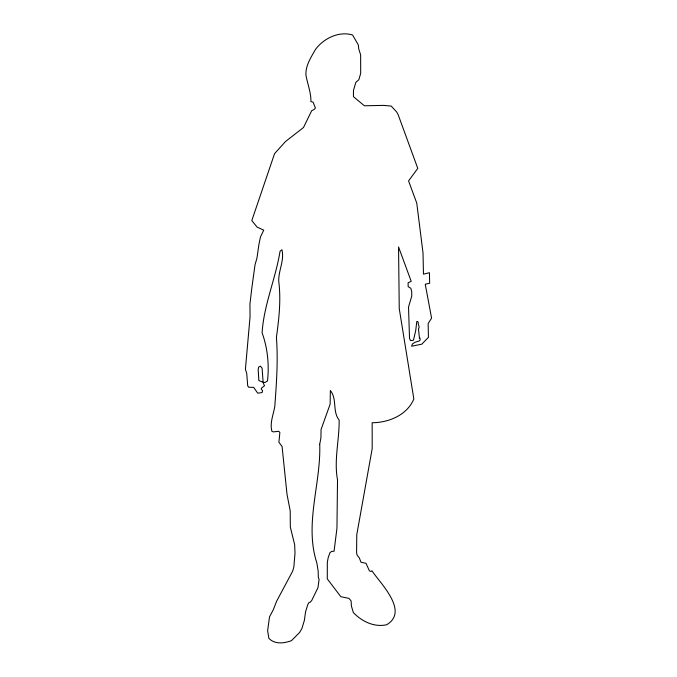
<?xml version="1.0" encoding="UTF-8"?>
<svg xmlns="http://www.w3.org/2000/svg" width="677" height="677" viewBox="0 0 677 677"><rect width="100%" height="100%" fill="white"/><g stroke="black" fill="none" stroke-linecap="round" stroke-linejoin="round"><path stroke-width="1.02" d="M319.722 444.23C321.076 483.92 304.134 523.812 316.844 562.934L318.165 571.117L318.334 577.151L319.095 579.504L317.962 587.661L311.725 600.482L310.303 602.183L309.152 602.361L307.883 604.349L305.547 611.839L304.405 620.25L301.874 628.628L299.564 632.53L291.432 640.679C283.951 643.421 274.972 644.597 268.887 638.386L267.635 630.702L269.505 616.874L273.296 609.774L276.58 601.294L292.684 571.126L293.869 566.835L295.003 553.244L294.664 544.731L290.315 527.002L290.221 510.898L287.031 494.498L282.081 446.532L278.899 442.199L279.872 432.51L278.755 431.274L273.483 431.884L271.951 431.418C269.581 423.218 273.432 414.536 274.794 406.42C276.478 383.554 278.188 360.266 276.411 337.425C279 318.723 281.141 299.936 278.721 281.141C278.433 270.335 284.619 260.425 281.911 249.703L280.041 251.319C275.607 278.763 263.81 305.014 262.109 332.771C267.61 348.206 269.294 364.632 267.508 380.982L264.834 382.556L263.116 382.107L262.101 368.161L260.45 366.155L258.699 367.036L258.174 369.481L258.842 380.576L262.896 382.15L264.504 385.788L261.373 388.234L261.33 389.3L262.591 390.646L262.084 392.592L257.725 393.151L253.638 387.362L248.721 387.261L247.714 385.898L246.724 373.374L245.412 369.253L250.05 316.828L249.94 304.015L251.827 288.097L255.043 264.656L256.955 258.098L258.944 244.329L260.467 236.95L263.734 230.155L257.074 227.083L251.81 220.567L274.557 153.654L285.482 141.552L303.508 127.488L311.708 110.664L314.17 109.454L315.423 108.032L313.062 102.125L310.929 101.626C311.158 92.487 307.366 83.762 305.911 74.825C305.581 65.39 310.912 57.562 315.33 49.675C323.369 38.513 338.94 30.795 352.632 35.009L358.361 45.029L358.717 48.837L360.638 54.845L360.697 73.336L358.835 79.742L355.865 82.323L353.479 90.312L353.436 96.667L364.387 105.764L383.681 105.392L391.238 106.094L396.604 111.9L398.101 114.565L417.777 168.395L408.57 180.92L416.753 203.066L423.023 253.037L423.463 274.151L429.413 272.721L429.658 283.214L425.325 284.23L425.334 284.712L431.587 318.148L428.135 323.53L428.439 337.358L421.763 344.195L411.582 346.226L412.42 344.001L414.849 342.317L419.207 340.988L420.155 339.905L419.985 338.001L419.444 338.111L418.471 329.014C420.29 326.796 417.667 324.799 418.225 322.447L417.743 321.533L416.812 321.482L415.695 330.613L413.461 340.218L410.617 340.641L409.517 338.5L408.527 307.045L411.785 296.001L411.701 291.474L410.837 288.275L408.163 286.65L408.096 282.732L411.218 281.378L398.55 246.953L399.244 308.568L413.85 399.015C407.046 415.111 388.826 422.626 372.164 422.744L372.189 448.656L356.771 534.712L356.576 552.644L357.134 555.182L359.352 557.966L360.985 562.232L365.986 563.298L369.439 570.872L371.131 571.481L371.935 570.77C380.144 583.244 409.39 611.289 386.677 624.744C374.263 627.554 361.856 621.41 353.36 612.634L351.414 606.059L351.118 601.108L350.144 599.712L348.833 598.341L340.836 596.708L327.27 578.852L327.329 562.299L328.176 557.713L329.936 552.694L331.628 551.433L334.066 551.239L336.951 528.246L337.518 479.849C333.82 460.157 339.405 439.974 339.143 420.07C332.221 411.464 337.358 399.168 330.351 390.494L330.148 404.118L321.067 429.48L320.915 437.985L319.722 444.23"/></g></svg>
